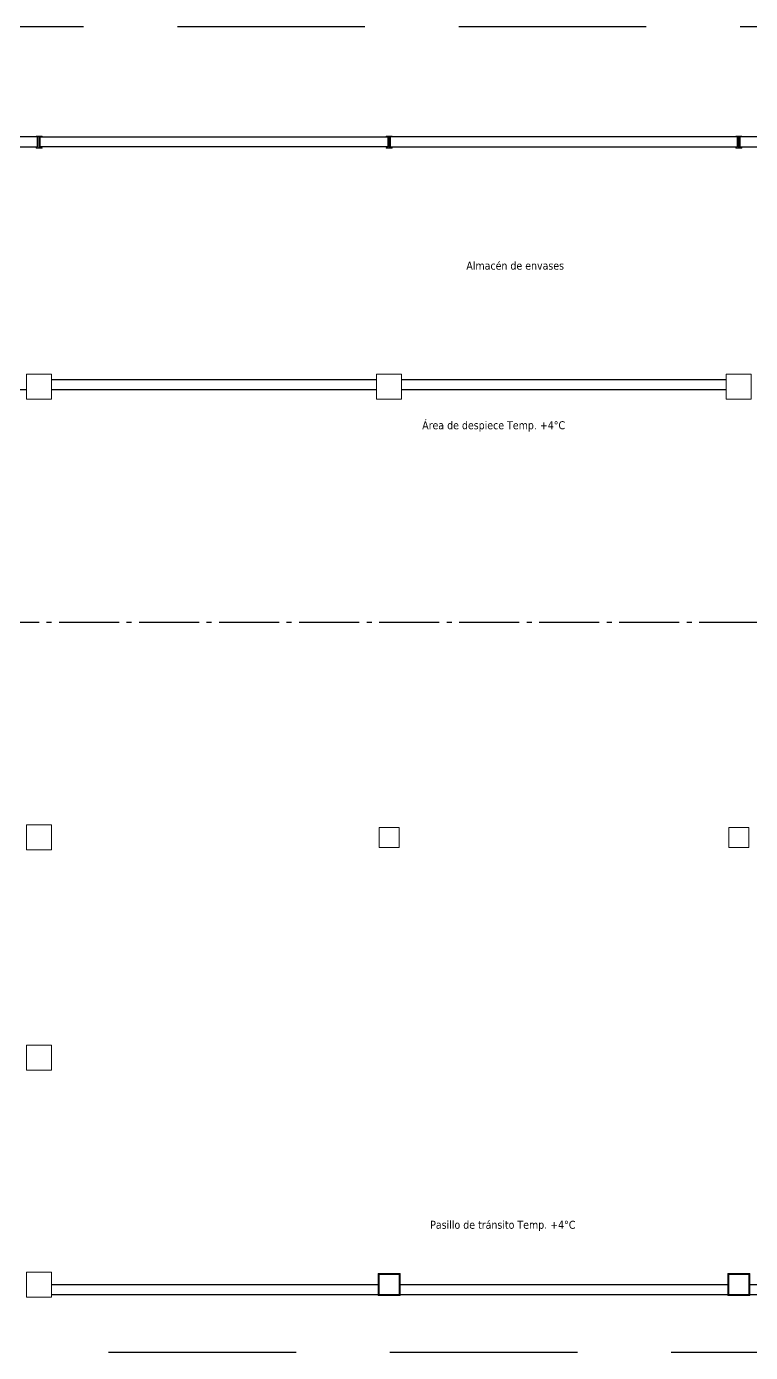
# Model space of a CAD drawing. Header units: metres. Extents: x 335 to 416, y -99 to 49.
# Drawn here: x 359.99 to 374.46, y -98.77 to -72.27 of the extents above; entities that cross this region are included whole.
import ezdxf

# ---------------------------------------------------------------- set-up
doc = ezdxf.new("R2010")
doc.units = ezdxf.units.M
doc.linetypes.add('ACAD_ISO04W100', pattern=[30, 24, -3, 0, -3])
doc.linetypes.add('HIDDEN', pattern=[0.375, 0.25, -0.125])
for name, color, linetype in [('00.02 TEXTO 2', 8, 'Continuous'), ('00.03 EJES SECCIONES', 2, 'Continuous'), ('05.01 TABIQUERÍA', 8, 'Continuous'), ('05.01 TABIQUERÍA EXISTENTE', 8, 'Continuous'), ('05.02 CERRAMIENTOS ALVEOLARES', 8, 'Continuous')]:
    doc.layers.add(name, color=color, linetype=linetype)
for name, color, linetype, lineweight in [('04.01 PILARES', 7, 'Continuous', 5), ('04.01 PILARES EXISTENTE', 7, 'Continuous', 5), ('04.01 PILARES EXISTENTE REFUERZO', 7, 'Continuous', 5)]:
    doc.layers.add(name, color=color, linetype=linetype, lineweight=lineweight)
doc.layers.add('99_NO_IMPRIME', color=7, linetype='Continuous', plot=False)
doc.styles.add('Civilport', font='tahoma.ttf')

# ---------------------------------------------------------------- blocks, each defined once
blk = doc.blocks.new('0ipe0240')
at = {"ltscale": 0.009}
for p, q in [((-0.06, 0.1102), (-0.06, 0.12)), ((-0.06, 0.12), (0.06, 0.12)), ((-0.06, 0.1102), (-0.0151, 0.1102)), ((-0.0031, -0.0982), (-0.0031, 0.0982)), ((-0.0031, 0), (0.0031, 0)), ((0.0031, -0.0982), (0.0031, 0.0982)), ((0.06, 0.1102), (0.0151, 0.1102)), ((0.06, 0.12), (0.06, 0.1102)), ((-0.0151, -0.1102), (-0.06, -0.1102)), ((-0.06, -0.12), (-0.06, -0.1102)), ((0.06, -0.12), (-0.06, -0.12)), ((0.0151, -0.1102), (0.06, -0.1102)), ((0.06, -0.1102), (0.06, -0.12))]:
    blk.add_line(p, q, dxfattribs=at)
for centre, start, end in [((-0.0151, 0.0982), 0, 90), ((0.0151, 0.0982), 90, 180), ((-0.0151, -0.0982), 270, 0), ((0.0151, -0.0982), 180, 270)]:
    blk.add_arc(centre, 0.012, start, end, dxfattribs=at)

msp = doc.modelspace()

# ---------------------------------------------------------------- linework, layer by layer
at = {"layer": '00.03 EJES SECCIONES', "linetype": 'ACAD_ISO04W100', "ltscale": 0.05}
msp.add_lwpolyline([(335.04, -84.173), (414.755, -84.173)], dxfattribs=at)
at = {"layer": '04.01 PILARES EXISTENTE'}
for points in [[(359.989, -79.218), (360.489, -79.218), (360.489, -79.718), (359.989, -79.718)], [(366.989, -79.218), (367.489, -79.218), (367.489, -79.718), (366.989, -79.718)], [(373.979, -79.218), (374.479, -79.218), (374.479, -79.718), (373.979, -79.718)], [(359.989, -88.228), (360.489, -88.228), (360.489, -88.728), (359.989, -88.728)], [(367.039, -88.278), (367.439, -88.278), (367.439, -88.678), (367.039, -88.678)], [(374.029, -88.278), (374.429, -88.278), (374.429, -88.678), (374.029, -88.678)], [(359.989, -92.628), (360.489, -92.628), (360.489, -93.128), (359.989, -93.128)], [(359.989, -97.168), (360.489, -97.168), (360.489, -97.668), (359.989, -97.668)], [(367.039, -97.218), (367.439, -97.218), (367.439, -97.618), (367.039, -97.618)], [(374.029, -97.218), (374.429, -97.218), (374.429, -97.618), (374.029, -97.618)]]:
    msp.add_lwpolyline(points, close=True, dxfattribs=at)
at = {"layer": '04.01 PILARES EXISTENTE REFUERZO'}
for points in [[(367.019, -97.198), (367.459, -97.198), (367.459, -97.638), (367.019, -97.638)], [(367.029, -97.208), (367.449, -97.208), (367.449, -97.628), (367.029, -97.628)], [(374.009, -97.198), (374.449, -97.198), (374.449, -97.638), (374.009, -97.638)], [(374.019, -97.208), (374.439, -97.208), (374.439, -97.628), (374.019, -97.628)]]:
    msp.add_lwpolyline(points, close=True, dxfattribs=at)
at = {"layer": '05.01 TABIQUERÍA'}
msp.add_lwpolyline([(353.776, -79.323), (349.363, -79.323), (349.363, -79.523), (359.989, -79.523)], dxfattribs=at)
at = {"layer": '05.01 TABIQUERÍA EXISTENTE'}
for p, q in [((360.489, -79.323), (366.989, -79.323)), ((367.489, -79.323), (373.979, -79.323)), ((360.489, -79.523), (366.989, -79.523)), ((367.489, -79.523), (373.979, -79.523)), ((360.489, -97.418), (367.039, -97.418)), ((367.439, -97.418), (374.029, -97.418)), ((374.429, -97.418), (381.049, -97.418)), ((360.489, -97.618), (395.019, -97.618))]:
    msp.add_line(p, q, dxfattribs=at)
at = {"layer": '05.02 CERRAMIENTOS ALVEOLARES'}
msp.add_lwpolyline([(357.63, -74.473), (357.63, -74.673), (360.211, -74.673), (360.211, -74.473), (353.924, -74.473), (353.924, -74.673), (354.75, -74.673), (354.75, -74.473)], dxfattribs=at)
for points in [[(360.261, -74.473), (367.216, -74.473), (367.216, -74.673), (360.261, -74.673)], [(374.206, -74.473), (367.261, -74.473), (367.261, -74.673), (374.206, -74.673)], [(381.226, -74.473), (374.251, -74.473), (374.251, -74.673), (381.226, -74.673)]]:
    msp.add_lwpolyline(points, close=True, dxfattribs=at)
at = {"layer": '99_NO_IMPRIME', "color": 1, "linetype": 'HIDDEN', "ltscale": 15}
msp.add_lwpolyline([(334.881, -72.27), (416.003, -72.27), (416.003, -98.774), (334.881, -98.774)], close=True, dxfattribs=at)

# ---------------------------------------------------------------- block references
at = {"layer": '04.01 PILARES'}
for p in [(360.239, -74.583), (367.239, -74.583), (374.229, -74.583)]:
    msp.add_blockref('0ipe0240', p, dxfattribs=at)

# ---------------------------------------------------------------- texts
at = {"layer": '00.02 TEXTO 2', "char_height": 0.16, "attachment_point": 1, "style": 'Civilport'}
for s, insert in [('Almacén de envases', (368.783, -76.97)), ('Área de despiece Temp. +4%%DC', (367.9, -80.16)), ('Pasillo de tránsito Temp. +4%%DC', (368.06, -96.141))]:
    msp.add_mtext_dynamic_manual_height_columns(s, width=8.15126, gutter_width=12.5, heights=[0], dxfattribs=dict(at, insert=insert))

doc.saveas('drawing.dxf')
